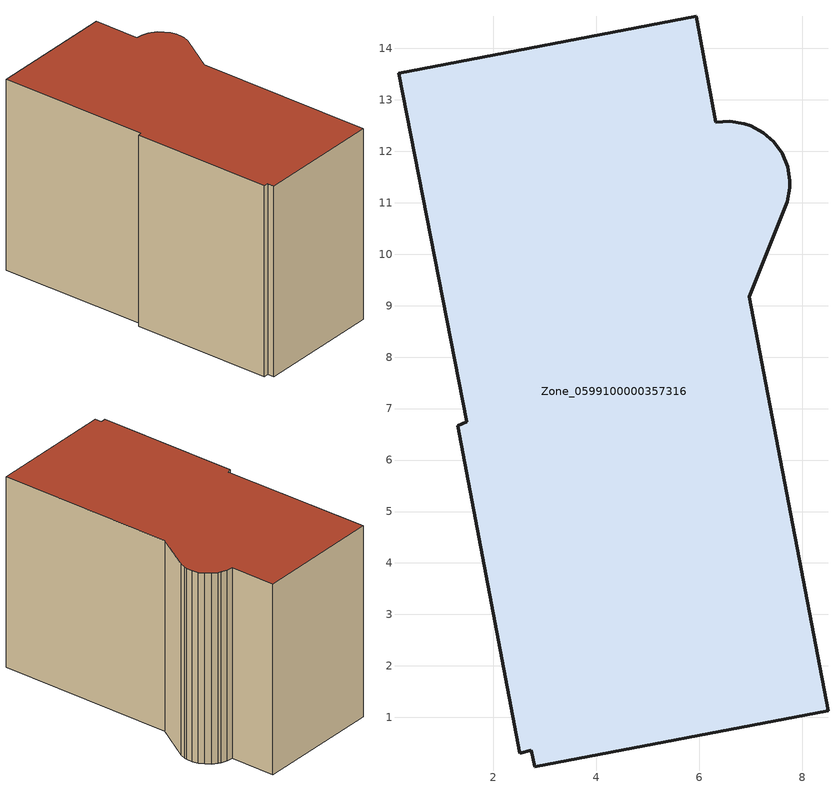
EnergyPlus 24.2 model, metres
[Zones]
Zone_0599100000357316
 floor ground (C_G): 2.51,0.31 1.3,6.67 1.48,6.74 0.15,13.52 5.94,14.62 6.32,12.56 6.59,12.58 6.87,12.54 7,12.49 7.24,12.36 7.45,12.18 7.61,11.96 7.71,11.7 7.76,11.43 7.76,11.29 7.71,11.02 6.97,9.17 8.5,1.13 2.8,0.04 2.74,0.36 z0
 wall outside (C_F): 7.76,11.29 7.76,11.43 7.71,11.7 7.61,11.96 7.45,12.18 7.24,12.36 7,12.49 6.87,12.54 6.59,12.58 6.32,12.56 5.94,14.62 0.15,13.52 1.48,6.74 1.3,6.67 2.51,0.31 2.74,0.36 2.8,0.04 8.5,1.13 6.97,9.17 7.71,11.02 7.76,11.29 z0:8.95
 roof outside (C_R): 1.3,6.67 2.51,0.31 2.74,0.36 2.8,0.04 8.5,1.13 6.97,9.17 7.71,11.02 7.76,11.29 7.76,11.43 7.71,11.7 7.61,11.96 7.45,12.18 7.24,12.36 7,12.49 6.87,12.54 6.59,12.58 6.32,12.56 5.94,14.62 0.15,13.52 1.48,6.74 z8.95
[BUILDING]
Pand.0599100000357316: North Axis=0; Terrain=City; Loads Convergence Tolerance Value=0.04; Temperature Convergence Tolerance Value=0.4; Solar Distribution=FullExterior; Maximum Number of Warmup Days=25; Minimum Number of Warmup Days=1
[Site:Location]
Rotterdam.The.Hague.AP_ZH_NLD Design_Conditions: Latitude=51.96; Longitude=4.45; Time Zone=1; Elevation=-4.5
[SITE:GROUNDTEMPERATURE:BUILDINGSURFACE]
18, 18, 18, 18, 18, 18, 18, 18, 18, 18, 18, 18
[MATERIAL] Thermal Absorptance=0.9; Solar Absorptance=0.7; Visible Absorptance=0.7
Name | Roughness | Thickness | Conductivity | Density | Specific Heat
G.D.1992-2005 | MediumSmooth | 0.15 | 0.06 | 540 | 1210
F.D.1992-2005 | Rough | 0.3 | 0.12 | 1920 | 840
R.D.1992-2005 | MediumRough | 0.2 | 0.08 | 1500 | 1000
[CONSTRUCTION]
C_G: G.D.1992-2005
C_F: F.D.1992-2005
C_R: R.D.1992-2005
[ZONE]
Zone_0599100000357316: Type=1; Multiplier=1; Ceiling Height=Autocalculate; Volume=Autocalculate; Floor Area=autocalculate; Part of Total Floor Area=Yes
[ZONEINFILTRATION:DESIGNFLOWRATE]
Infil_Zone_0599100000357316: Zone or ZoneList or Space or SpaceList=Zone_0599100000357316; Schedule=AlwaysOn; Design Flow Rate Calculation Method=Flow/Area; Flow Rate per Floor Area=0.0021; Constant Term Coefficient=1; Temperature Term Coefficient=0; Velocity Term Coefficient=0; Velocity Squared Term Coefficient=0
[HVACTEMPLATE:ZONE:IDEALLOADSAIRSYSTEM]
Zone_0599100000357316: Maximum Heating Supply Air Temperature=50; Minimum Cooling Supply Air Temperature=13; Maximum Heating Supply Air Humidity Ratio=0.0156; Minimum Cooling Supply Air Humidity Ratio=0.0077; Heating Limit=NoLimit; Cooling Limit=NoLimit; Dehumidification Control Type=ConstantSensibleHeatRatio; Cooling Sensible Heat Ratio=0.7; Dehumidification Setpoint=60; Humidification Control Type=None; Humidification Setpoint=30; Outdoor Air Method=None; Outdoor Air Flow Rate per Person=0.00944; Outdoor Air Flow Rate per Zone Floor Area=0; Outdoor Air Flow Rate per Zone=0; Demand Controlled Ventilation Type=None; Outdoor Air Economizer Type=NoEconomizer; Heat Recovery Type=None; Sensible Heat Recovery Effectiveness=0.7; Latent Heat Recovery Effectiveness=0.65
[ZONECONTROL:THERMOSTAT]
ThermostatControl_Zone_0599100000357316: Zone or ZoneList=Zone_0599100000357316; Control Type Schedule=DualSetpointControlType; Control 1=Thermostat_Zone_0599100000357316; Temperature Difference Between Cutout And Setpoint=0
[THERMOSTATSETPOINT:DUALSETPOINT]
Thermostat_Zone_0599100000357316: Heating Setpoint Temperature Schedule=HeatingSetpoint_Zone_0599100000357316; Cooling Setpoint Temperature Schedule=CoolingSetpoint_Zone_0599100000357316
[SCHEDULE:COMPACT]
HeatingSetpoint_Zone_0599100000357316: Through: 12/31, For: AllDays, Until: 24:00, 21
CoolingSetpoint_Zone_0599100000357316: Through: 12/31, For: AllDays, Until: 24:00, 24
DualSetpointControlType: Through: 12/31, For: AllDays, Until: 24:00, 4
AlwaysOn: Through: 12/31, For: AllDays, Until: 24:00, 1
